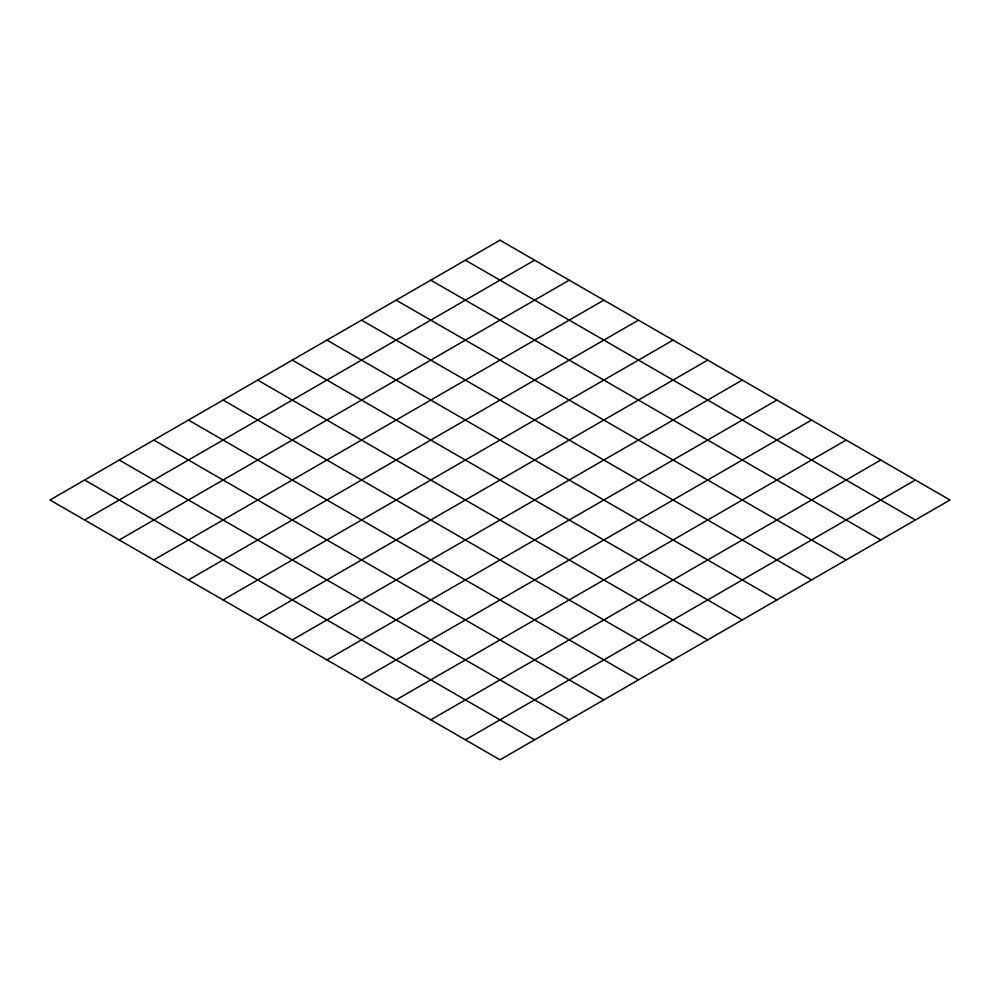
<?xml version="1.0" encoding="UTF-8"?>
<svg xmlns="http://www.w3.org/2000/svg" width="1000" height="1000" viewBox="0 0 1000 1000"><rect width="100%" height="100%" fill="white"/><g stroke="black" fill="none" stroke-linecap="round" stroke-linejoin="round"><path stroke-width="1.5" d="M84.612 519.987L534.612 260.175M119.225 539.975L569.225 280.163M153.85 559.95L603.85 300.15M188.463 579.938L638.462 320.138M223.075 599.925L673.075 340.125M257.688 619.913L707.688 360.1M292.312 639.9L742.312 380.087M326.925 659.875L776.925 400.075M361.538 679.862L811.538 420.062M396.15 699.85L846.15 440.05M430.775 719.837L880.775 460.025M465.387 739.825L915.387 480.012M465.387 260.175L915.387 519.987M430.775 280.163L880.775 539.975M396.15 300.15L846.15 559.95M361.538 320.138L811.538 579.938M326.925 340.125L776.925 599.925M292.312 360.1L742.312 619.913M257.688 380.087L707.688 639.9M223.075 400.075L673.075 659.875M188.463 420.062L638.462 679.862M153.85 440.05L603.85 699.85M119.225 460.025L569.225 719.837M84.612 480.012L534.612 739.825M500 240.2L50 500L500 759.8L950 500L500 240.2"/></g></svg>
